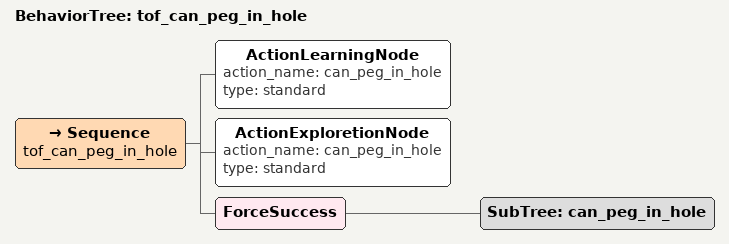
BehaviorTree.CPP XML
<?xml version="1.0"?>
<root BTCPP_format="4">
  <BehaviorTree ID="tof_can_peg_in_hole">
    <Sequence name="tof_can_peg_in_hole">
      <ActionLearningNode    action_name="can_peg_in_hole" type="standard"/>
      <ActionExploretionNode action_name="can_peg_in_hole" type="standard"/>
      <ForceSuccess>
        <SubTree ID='can_peg_in_hole'/>
      </ForceSuccess>
    </Sequence>
  </BehaviorTree>
</root>
